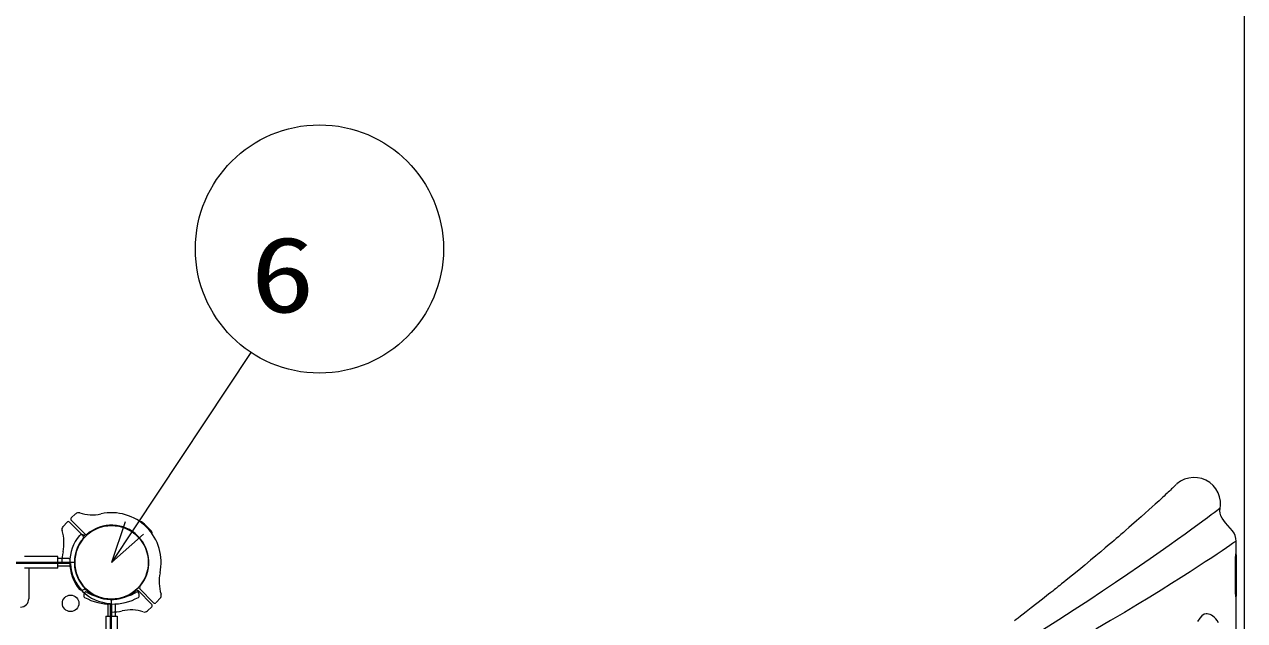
# Model space of a CAD drawing. Units: millimetres on the paper. Extents: x 6 to 426, y -302 to 292.
# Drawn here: x 179.6 to 209.1, y 210.23 to 224.64 of the extents above; entities that cross this region are included whole.
import ezdxf
from ezdxf.enums import TextEntityAlignment as Align

# ---------------------------------------------------------------- set-up
doc = ezdxf.new("R2010")
doc.units = ezdxf.units.MM
for name, color, linetype, lineweight in [('0_2', 7, 'Continuous', 13), ('2D', 7, 'Continuous', 13), ('2D_DIMENSION', 7, 'Continuous', 13), ('AM_5', 7, 'Continuous', 13)]:
    doc.layers.add(name, color=color, linetype=linetype, lineweight=lineweight)
doc.styles.add('ＭＳ ゴシック', font='')
doc.styles.get('ＭＳ ゴシック').set_extended_font_data('MS Gothic')

msp = doc.modelspace()

# ---------------------------------------------------------------- linework, layer by layer
at = {"layer": '0_2'}
for p, q in [((180.731, 212.715), (180.837, 212.815)), ((180.63, 212.614), (180.531, 212.508)), ((181.021, 212.282), (180.688, 212.615)), ((181.063, 212.325), (180.73, 212.658)), ((182.4, 212.619), (182.402, 212.621)), ((182.683, 212.336), (182.685, 212.338)), ((180.714, 211.611), (171.555, 211.611)), ((182.389, 210.999), (182.722, 210.666)), ((182.346, 210.957), (182.68, 210.623)), ((182.78, 210.667), (182.887, 210.782)), ((181.675, 210.65), (181.675, 201.491)), ((182.679, 210.566), (182.572, 210.467))]:
    msp.add_line(p, q, dxfattribs=at)
msp.add_circle((180.715, 210.651), 0.2, dxfattribs=at)
for centre, radius, start, end in [((180.906, 212.741), 0.1, 72.4588, 133), ((181.237, 213.79), 1, 252.4588, 282.2728), ((181.705, 211.641), 1.2, 45, 102.2728), ((180.604, 212.44), 0.1, 137, 197.5412), ((180.659, 212.587), 0.04, 45, 137), ((180.758, 212.686), 0.04, 133, 225), ((181.705, 211.641), 0.9, 45, 130.7293), ((182.416, 212.607), 0.02, 53.6269, 135), ((181.705, 211.641), 1.22, 45, 53.6269), ((181.705, 211.641), 1.2, 347.7272, 45), ((181.705, 211.641), 1.22, 36.3731, 45), ((179.555, 212.108), 1, 347.7272, 17.5412), ((181.705, 211.641), 0.9, 139.2707, 310.7293), ((180.992, 212.254), 0.04, 319.2707, 45), ((181.091, 212.353), 0.04, 225, 310.7293), ((181.705, 211.641), 0.9, 319.2707, 45), ((182.671, 212.352), 0.02, 315, 36.3731), ((181.705, 211.641), 1.2, 167.7272, 180), ((181.705, 211.641), 0.991, 181.7347, 268.2652), ((183.855, 211.173), 1, 167.7272, 197.5412), ((182.318, 210.928), 0.04, 45, 130.7293), ((182.417, 211.027), 0.04, 139.2707, 225), ((182.806, 210.841), 0.1, 317, 17.5412), ((181.705, 211.641), 1.2, 270, 282.2728), ((182.172, 209.491), 1, 72.4588, 102.2728), ((182.504, 210.54), 0.1, 252.4588, 313), ((182.651, 210.595), 0.04, 313, 45), ((182.75, 210.694), 0.04, 225, 317)]:
    msp.add_arc(centre, radius, start, end, dxfattribs=at)
at = {"layer": '2D'}
for p, q in [((207.649, 213.648), (207.554, 213.6)), ((207.752, 213.679), (207.649, 213.648)), ((207.858, 213.692), (207.752, 213.679)), ((207.965, 213.688), (207.858, 213.692)), ((208.069, 213.666), (207.965, 213.688)), ((208.169, 213.626), (208.069, 213.666)), ((208.26, 213.57), (208.169, 213.626)), ((207.257, 213.338), (207.229, 213.312)), ((207.285, 213.364), (207.257, 213.338)), ((207.312, 213.39), (207.285, 213.364)), ((207.338, 213.415), (207.312, 213.39)), ((207.363, 213.438), (207.338, 213.415)), ((207.384, 213.458), (207.363, 213.438)), ((207.403, 213.476), (207.384, 213.458)), ((207.419, 213.491), (207.403, 213.476)), ((207.433, 213.504), (207.419, 213.491)), ((207.443, 213.514), (207.433, 213.504)), ((207.45, 213.521), (207.443, 213.514)), ((207.452, 213.522), (207.45, 213.521)), ((207.467, 213.537), (207.453, 213.521)), ((207.554, 213.6), (207.467, 213.537)), ((208.341, 213.5), (208.26, 213.57)), ((208.409, 213.417), (208.341, 213.5)), ((208.461, 213.324), (208.409, 213.417)), ((208.498, 213.224), (208.461, 213.324)), ((206.94, 213.047), (206.866, 212.98)), ((206.988, 213.091), (206.94, 213.047)), ((207.034, 213.132), (206.988, 213.091)), ((207.077, 213.172), (207.034, 213.132)), ((207.118, 213.21), (207.077, 213.172)), ((207.157, 213.245), (207.118, 213.21)), ((207.193, 213.279), (207.157, 213.245)), ((207.229, 213.312), (207.193, 213.279)), ((208.517, 213.118), (208.498, 213.224)), ((208.518, 213.011), (208.517, 213.118)), ((206.601, 212.743), (206.492, 212.646)), ((206.699, 212.83), (206.601, 212.743)), ((206.787, 212.909), (206.699, 212.83)), ((206.866, 212.98), (206.787, 212.909)), ((208.205, 212.726), (208.296, 212.794)), ((208.296, 212.794), (208.37, 212.85)), ((208.37, 212.85), (208.428, 212.894)), ((208.428, 212.894), (208.474, 212.928)), ((208.474, 212.928), (208.501, 212.949)), ((208.501, 212.949), (208.512, 212.958)), ((208.507, 212.886), (208.51, 212.942)), ((208.513, 212.83), (208.507, 212.886)), ((208.51, 212.942), (208.512, 212.958)), ((208.512, 212.958), (208.518, 213.011)), ((208.53, 212.768), (208.513, 212.83)), ((208.557, 212.71), (208.53, 212.768)), ((206.302, 212.48), (206.235, 212.421)), ((206.371, 212.54), (206.302, 212.48)), ((206.492, 212.646), (206.371, 212.54)), ((207.663, 212.331), (207.826, 212.449)), ((207.826, 212.449), (207.97, 212.554)), ((207.97, 212.554), (208.096, 212.646)), ((208.096, 212.646), (208.205, 212.726)), ((208.598, 212.65), (208.557, 212.71)), ((208.645, 212.596), (208.598, 212.65)), ((208.81, 212.403), (208.645, 212.596)), ((181.075, 212.269), (181.059, 212.282)), ((205.947, 212.173), (205.891, 212.125)), ((205.999, 212.217), (205.947, 212.173)), ((206.052, 212.262), (205.999, 212.217)), ((206.109, 212.312), (206.052, 212.262)), ((206.171, 212.365), (206.109, 212.312)), ((206.235, 212.421), (206.171, 212.365)), ((207.28, 212.058), (207.481, 212.201)), ((207.481, 212.201), (207.663, 212.331)), ((208.849, 212.347), (208.81, 212.403)), ((208.877, 212.287), (208.849, 212.347)), ((208.89, 212.148), (208.861, 212.128)), ((208.895, 212.221), (208.877, 212.287)), ((208.901, 212.155), (208.89, 212.148)), ((208.901, 212.155), (208.895, 212.221)), ((208.901, 204.168), (208.901, 212.155)), ((205.625, 211.899), (205.507, 211.799)), ((205.733, 211.99), (205.625, 211.899)), ((205.83, 212.073), (205.733, 211.99)), ((205.891, 212.125), (205.83, 212.073)), ((206.82, 211.737), (207.06, 211.903)), ((207.06, 211.903), (207.28, 212.058)), ((208.559, 211.921), (208.443, 211.843)), ((208.664, 211.992), (208.559, 211.921)), ((208.749, 212.05), (208.664, 211.992)), ((208.814, 212.095), (208.749, 212.05)), ((208.861, 212.128), (208.814, 212.095)), ((180.815, 211.641), (162.293, 211.641)), ((180.404, 211.781), (179.604, 211.781)), ((180.404, 211.501), (180.404, 211.781)), ((180.673, 211.731), (180.404, 211.731)), ((180.694, 211.641), (180.404, 211.641)), ((180.673, 211.641), (180.404, 211.641)), ((180.673, 211.641), (180.404, 211.641)), ((205.237, 211.575), (205.093, 211.456)), ((205.377, 211.691), (205.237, 211.575)), ((205.507, 211.799), (205.377, 211.691)), ((206.283, 211.367), (206.561, 211.558)), ((206.561, 211.558), (206.82, 211.737)), ((208.153, 211.652), (207.98, 211.538)), ((208.307, 211.753), (208.153, 211.652)), ((208.443, 211.843), (208.307, 211.753)), ((208.881, 211.502), (208.882, 211.582)), ((208.882, 211.582), (208.883, 211.654)), ((208.883, 211.654), (208.885, 211.717)), ((208.885, 211.717), (208.887, 211.769)), ((208.887, 211.769), (208.889, 211.808)), ((208.889, 211.808), (208.891, 211.834)), ((208.891, 211.834), (208.893, 211.846)), ((208.891, 211.827), (208.891, 211.831)), ((208.893, 211.846), (208.895, 211.842)), ((208.895, 211.842), (208.895, 211.832)), ((208.895, 211.832), (208.896, 211.824)), ((208.896, 211.824), (208.897, 211.792)), ((208.897, 211.792), (208.898, 211.746)), ((208.898, 211.746), (208.899, 211.689)), ((208.899, 211.689), (208.9, 211.622)), ((208.9, 211.622), (208.9, 211.546)), ((180.404, 211.501), (179.604, 211.501)), ((179.704, 211.501), (179.704, 210.761)), ((180.673, 211.551), (180.404, 211.551)), ((204.942, 211.333), (204.787, 211.207)), ((205.093, 211.456), (204.942, 211.333)), ((205.985, 211.166), (206.283, 211.367)), ((207.573, 211.277), (207.339, 211.129)), ((207.787, 211.413), (207.573, 211.277)), ((207.98, 211.538), (207.787, 211.413)), ((208.88, 211.418), (208.881, 211.502)), ((208.88, 211.33), (208.88, 211.418)), ((208.88, 211.243), (208.88, 211.33)), ((208.9, 211.546), (208.9, 211.463)), ((208.9, 211.463), (208.9, 211.377)), ((208.9, 211.377), (208.9, 211.29)), ((208.9, 211.29), (208.9, 211.203)), ((181.075, 211.012), (181.059, 210.999)), ((204.502, 210.978), (204.464, 210.948)), ((204.532, 211.002), (204.502, 210.978)), ((204.554, 211.02), (204.532, 211.002)), ((204.569, 211.032), (204.554, 211.02)), ((204.596, 211.054), (204.569, 211.032)), ((204.632, 211.082), (204.596, 211.054)), ((204.676, 211.118), (204.632, 211.082)), ((204.728, 211.159), (204.676, 211.118)), ((204.787, 211.207), (204.728, 211.159)), ((205.669, 210.953), (205.985, 211.166)), ((207.085, 210.97), (206.811, 210.801)), ((207.339, 211.129), (207.085, 210.97)), ((208.881, 211.158), (208.88, 211.243)), ((208.882, 211.078), (208.881, 211.158)), ((208.884, 211.005), (208.882, 211.078)), ((208.886, 210.941), (208.884, 211.005)), ((208.9, 211.043), (208.899, 210.974)), ((208.899, 210.974), (208.899, 210.915)), ((208.9, 211.203), (208.9, 211.12)), ((208.9, 211.12), (208.9, 211.043)), ((181.076, 210.933), (181.063, 210.918)), ((181.704, 192.23), (181.704, 210.752)), ((182.333, 210.933), (182.346, 210.918)), ((204.218, 210.753), (204.078, 210.643)), ((204.364, 210.869), (204.218, 210.753)), ((204.418, 210.911), (204.364, 210.869)), ((204.464, 210.948), (204.418, 210.911)), ((204.98, 210.499), (205.333, 210.731)), ((205.333, 210.731), (205.669, 210.953)), ((206.811, 210.801), (206.516, 210.622)), ((208.887, 210.888), (208.886, 210.941)), ((208.889, 210.848), (208.887, 210.888)), ((208.891, 210.821), (208.889, 210.848)), ((208.892, 210.815), (208.891, 210.821)), ((208.893, 210.808), (208.892, 210.815)), ((208.895, 210.81), (208.893, 210.808)), ((208.896, 210.823), (208.895, 210.81)), ((208.897, 210.833), (208.896, 210.823)), ((208.898, 210.868), (208.897, 210.833)), ((208.899, 210.915), (208.898, 210.868)), ((181.614, 210.611), (181.614, 210.343)), ((181.704, 210.633), (181.704, 210.343)), ((181.704, 210.611), (181.704, 210.343)), ((181.704, 210.611), (181.704, 210.343)), ((181.794, 210.611), (181.794, 210.343)), ((203.749, 210.388), (203.685, 210.339)), ((203.82, 210.443), (203.749, 210.388)), ((203.945, 210.54), (203.82, 210.443)), ((204.078, 210.643), (203.945, 210.54)), ((204.609, 210.257), (204.98, 210.499)), ((206.201, 210.432), (205.864, 210.234)), ((206.516, 210.622), (206.201, 210.432)), ((208.124, 210.385), (208.072, 210.35)), ((208.177, 210.399), (208.124, 210.385)), ((208.194, 210.396), (208.177, 210.399)), ((208.231, 210.392), (208.194, 210.398)), ((208.268, 210.38), (208.231, 210.392)), ((208.304, 210.362), (208.268, 210.38)), ((181.564, 210.343), (181.844, 210.343)), ((181.564, 210.343), (181.564, 209.49)), ((181.844, 210.343), (181.844, 209.49)), ((203.581, 210.26), (203.542, 210.23)), ((203.629, 210.296), (203.581, 210.26)), ((203.685, 210.339), (203.629, 210.296)), ((204.22, 210.008), (204.609, 210.257)), ((205.864, 210.234), (205.507, 210.027)), ((208.019, 210.291), (207.967, 210.213)), ((208.072, 210.35), (208.019, 210.291)), ((208.338, 210.34), (208.304, 210.362)), ((208.372, 210.311), (208.338, 210.34)), ((208.404, 210.276), (208.372, 210.311)), ((208.437, 210.234), (208.404, 210.276)), ((208.471, 210.179), (208.437, 210.234))]:
    msp.add_line(p, q, dxfattribs=at)
msp.add_circle((181.704, 211.641), 0.889, dxfattribs=at)
msp.add_circle((181.704, 211.641), 0.889, dxfattribs=at)
for centre, radius, start, end in [((181.704, 211.641), 1.01, 139.7017, 220.2983), ((181.704, 211.641), 0.89, 135.051, 224.949), ((180.965, 212.268), 0.04, 102.822, 139.7017), ((180.982, 212.19), 0.12, 50.2082, 102.822), ((180.673, 211.771), 0.04, 270, 312.1438), ((180.673, 211.511), 0.04, 47.8562, 90), ((180.965, 211.013), 0.04, 220.2983, 257.178), ((180.982, 211.091), 0.12, 257.178, 309.7918), ((179.504, 210.761), 0.2, 270, 0), ((181.155, 210.841), 0.12, 140.2082, 192.822), ((181.077, 210.823), 0.04, 192.822, 229.7017), ((181.704, 212.033), 1.401, 242.2172, 297.7828), ((181.704, 211.984), 1.224, 239.0962, 300.9038), ((182.254, 210.841), 0.12, 347.178, 39.7918), ((182.332, 210.823), 0.04, 310.2983, 347.178), ((181.574, 210.611), 0.04, 0, 42.1438), ((181.834, 210.611), 0.04, 137.8562, 180)]:
    msp.add_arc(centre, radius, start, end, dxfattribs=at)
at = {"layer": '2D_DIMENSION'}
msp.add_line((209.103, 195.15), (209.103, 249.366), dxfattribs=at)
msp.add_line((209.103, 195.15), (209.103, 249.366), dxfattribs=at)
at = {"layer": 'AM_5'}
for p, q in [((185.073, 216.716), (182.257, 212.474)), ((182.034, 212.622), (181.704, 211.641)), ((182.257, 212.474), (181.704, 211.641)), ((181.704, 211.641), (182.481, 212.326))]:
    msp.add_line(p, q, dxfattribs=at)
msp.add_circle((186.732, 219.216), 3, dxfattribs=at)

# ---------------------------------------------------------------- texts
at = {"layer": 'AM_5', "style": 'ＭＳ ゴシック', "width": 1.25}
msp.add_text('6', height=1.833, dxfattribs=at).set_placement((185.065, 217.133), align=Align.BOTTOM_LEFT)

doc.saveas('drawing.dxf')
